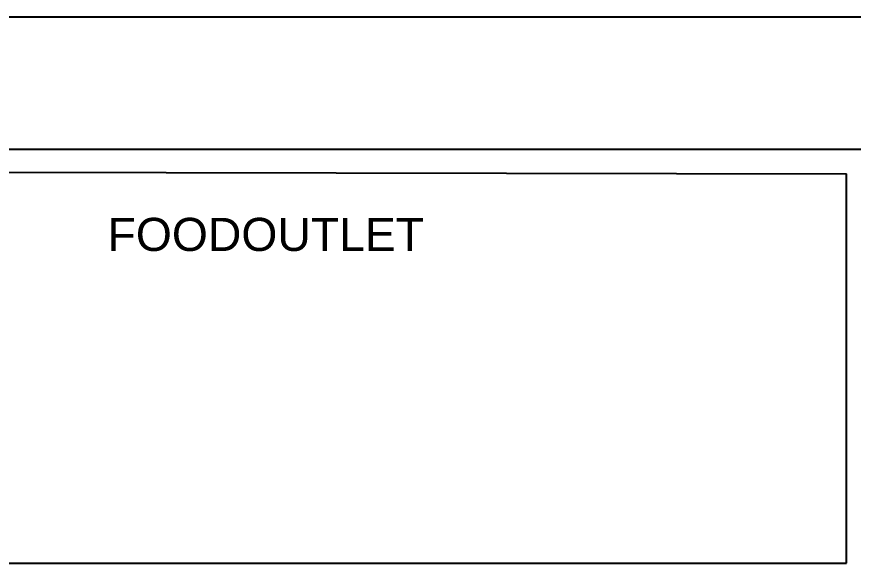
# Model space of a CAD drawing. Header units: millimetres. Extents: x 587797 to 2274247, y 1711 to 439204.
# Drawn here: x 999203 to 1006771, y 287267 to 292217 of the extents above; entities that cross this region are included whole.
import ezdxf

# ---------------------------------------------------------------- set-up
doc = ezdxf.new("R2010")
doc.units = ezdxf.units.MM
doc.styles.get("Standard").update_dxf_attribs({"font": 'arial.ttf'})

msp = doc.modelspace()

# ---------------------------------------------------------------- linework, layer by layer
for p, q in [((971709.651, 292216.983, 442.155), (1042859.651, 292216.983, 442.155)), ((971709.651, 291016.983, 442.155), (1042859.651, 291016.983, 442.155)), ((996859.651, 290813.671, 442.155), (1006709.651, 290792.792, 442.155)), ((1006709.651, 287266.983, 442.155), (1006709.651, 290792.792, 442.155)), ((996859.651, 287266.983, 442.155), (1006709.651, 287266.983, 442.155)), ((996859.651, 287266.983, 442.155), (1006709.651, 287266.983, 442.155))]:
    msp.add_line(p, q)

# ---------------------------------------------------------------- texts
at = {"insert": (1000024.395, 290395.422, 442.155), "char_height": 300, "attachment_point": 1}
msp.add_mtext_dynamic_manual_height_columns('FOODOUTLET', width=271.08848, gutter_width=23298.882, heights=[0], dxfattribs=at)

doc.saveas('drawing.dxf')
